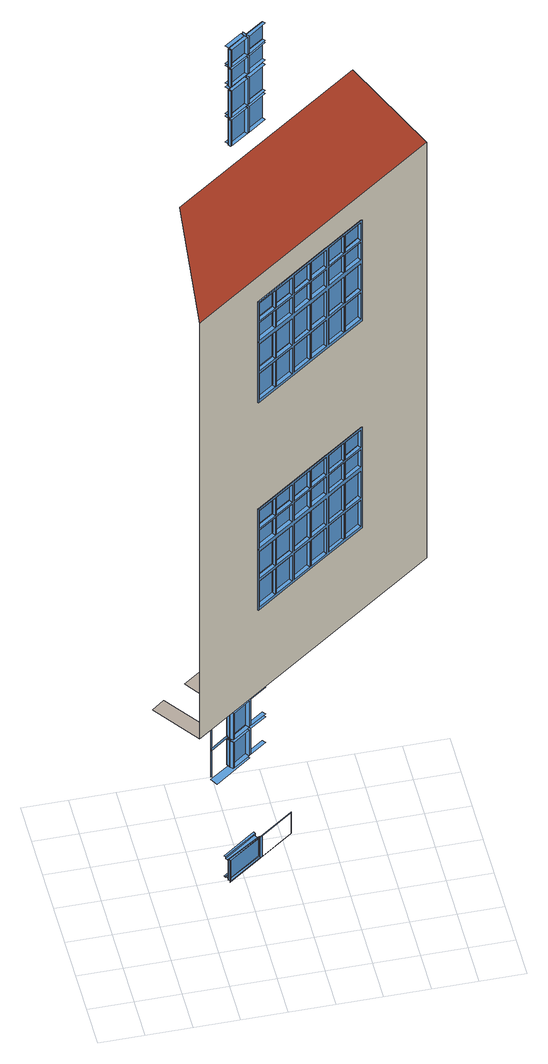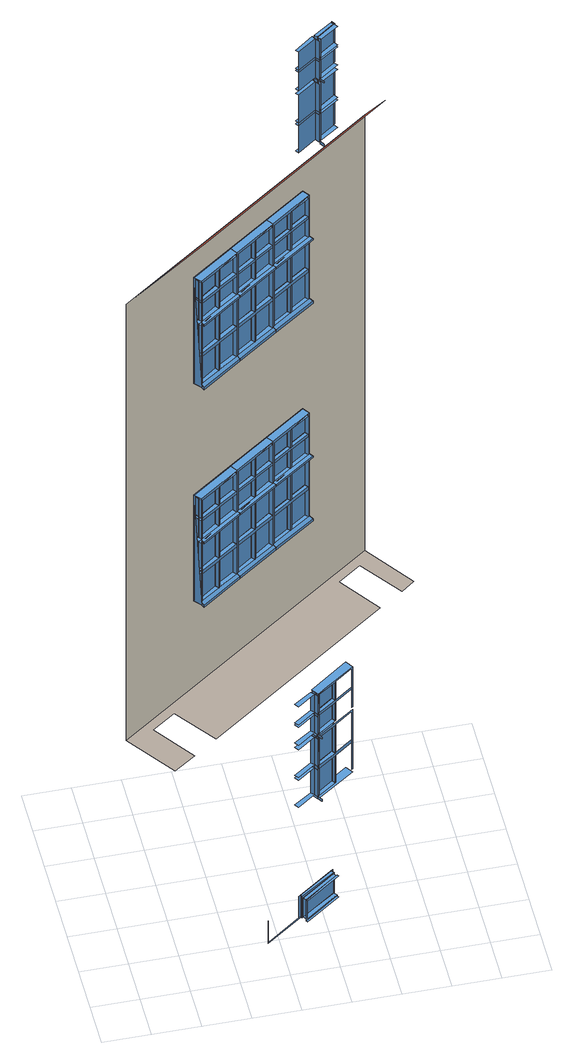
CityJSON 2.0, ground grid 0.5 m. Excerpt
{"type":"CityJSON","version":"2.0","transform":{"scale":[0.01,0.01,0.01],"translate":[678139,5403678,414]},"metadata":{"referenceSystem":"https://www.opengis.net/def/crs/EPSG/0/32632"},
"CityObjects":{
"building1":{"type":"Building","attributes":{"measuredHeight":14.04},"geometry":[{"type":"MultiSurface","lod":"3","boundaries":[[[0,1,2,3,4,5,6]],[[7,8,9,10,11,12,13]],[[14,15,16,17,1,0,18]],[[19,20,21,22,8,7,23]],[[24,25,26,27]],[[28,29,30,31]],[[32,33,34,35]],[[36,37,38,39]],[[38,29,28,39]],[[34,25,24,35]],[[40,41,42,43]],[[44,45,46,47]],[[48,49,50,51]],[[52,53,54,55]],[[54,45,44,55]],[[50,41,40,51]],[[56,38,37,57]],[[58,30,29,59]],[[60,26,25,61]],[[62,34,33,63]],[[64,54,53,65]],[[66,46,45,67]],[[68,42,41,69]],[[70,50,49,71]],[[72,73,74,75]],[[76,77,78,79]],[[74,80,81,75]],[[82,83,84,85]],[[86,81,80,87]],[[84,78,77,85]],[[88,73,74,89]],[[90,80,87,91]],[[92,83,84,93]],[[94,78,79,95]],[[96,97,98,99]],[[100,86,81,101]],[[102,75,72,103]],[[104,85,82,105]],[[106,76,77,107]],[[108,109,110,111,112,113,114,115,116,117,118,119,120,121]],[[122,123,124,125,126,127,128,129,130,131,132,133,134,135]],[[120,119,136,137,114,113,138,139]],[[132,131,140,141,126,125,142,143]],[[144,143,142,145]],[[116,137,136,117]],[[146,139,138,147]],[[128,141,140,129]],[[136,148,149,117]],[[146,150,151,139]],[[144,152,153,143]],[[140,154,155,129]],[[156,149,117,116]],[[150,157,147,146]],[[158,151,139,138]],[[148,159,137,136]],[[160,155,129,128]],[[152,161,145,144]],[[162,153,143,142]],[[154,163,141,140]],[[138,158,157,147]],[[116,156,159,137]],[[128,160,163,141]],[[142,162,161,145]],[[157,158,151,150]],[[148,151,158,159]],[[161,162,153,152]],[[156,149,148,159]],[[160,155,154,163]],[[154,153,162,163]],[[164,165,166,167]],[[122,135,168,169]],[[170,155,154,171]],[[172,151,150,173]],[[174,149,148,175]],[[176,153,152,177]],[[31,30,178,179]],[[180,181,37,36]],[[35,34,182,183]],[[184,185,33,32]],[[39,38,186,187]],[[188,189,29,28]],[[27,26,190,191]],[[192,193,25,24]],[[47,46,194,195]],[[51,50,196,197]],[[55,54,198,199]],[[43,42,200,201]],[[202,203,53,52]],[[204,205,49,48]],[[206,207,45,44]],[[208,209,41,40]],[[210,159,156,211]],[[212,157,158,213]],[[214,163,160,215]],[[216,161,162,217]],[[25,26,190,193]],[[38,29,189,186]],[[34,25,193,182]],[[29,30,178,189]],[[37,38,186,181]],[[33,34,182,185]],[[41,42,200,209]],[[54,45,207,198]],[[50,41,209,196]],[[45,46,194,207]],[[53,54,198,203]],[[49,50,196,205]],[[218,178,30,58]],[[219,182,34,62]],[[220,186,38,56]],[[221,190,26,60]],[[222,194,46,66]],[[223,196,50,70]],[[224,198,54,64]],[[225,200,42,68]],[[57,37,181,226]],[[59,29,189,227]],[[61,25,193,228]],[[63,33,185,229]],[[65,53,203,230]],[[67,45,207,231]],[[69,41,209,232]],[[71,49,205,233]],[[234,235,77,236]],[[237,238,72,239]],[[240,86,241,242]],[[243,85,244,245]],[[246,247,82,248]],[[249,75,250,251]],[[252,76,253,254]],[[255,256,81,257]],[[253,235,77,76]],[[241,256,81,86]],[[244,247,82,85]],[[250,238,72,75]],[[256,250,75,81]],[[235,244,85,77]],[[258,250,75,102]],[[107,77,235,259]],[[260,241,86,100]],[[101,81,256,261]],[[105,82,247,262]],[[263,253,76,106]],[[103,72,238,264]],[[265,244,85,104]],[[141,163,266,126]],[[147,157,267,112]],[[125,268,162,142]],[[113,269,158,138]],[[137,159,270,114]],[[115,271,156,116]],[[145,161,272,124]],[[127,273,160,128]],[[274,275,3,4]],[[276,277,16,17]],[[278,279,10,11]],[[280,281,21,22]],[[267,269,158,157]],[[269,270,159,158]],[[268,266,163,162]],[[266,273,160,163]],[[270,271,156,159]],[[272,268,162,161]],[[282,274,4,5]],[[283,276,17,1]],[[284,278,11,12]],[[285,280,22,8]],[[275,286,287,288,179,31,2,3]],[[277,289,290,291,191,27,15,16]],[[279,292,293,294,195,47,9,10]],[[281,295,296,297,201,43,20,21]],[[213,158,269,298]],[[299,267,157,212]],[[215,160,273,300]],[[301,270,159,210]],[[211,156,271,302]],[[303,266,163,214]],[[217,162,268,304]],[[305,272,161,216]],[[191,192,306,291]],[[179,188,307,288]],[[201,208,308,297]],[[195,206,309,294]],[[310,311,187,180]],[[28,39,187,311,312,313,307,188]],[[24,35,183,314,315,316,306,192]],[[317,314,183,184]],[[318,319,199,202]],[[320,321,197,204]],[[322,289,290,316,315,323,317,184,32,35,24,27,15,14]],[[2,1,283,286,287,313,312,324,310,180,36,39,28,31]],[[44,55,199,319,325,326,309,206]],[[40,51,197,321,327,328,308,208]],[[329,295,296,328,327,330,320,204,48,51,40,43,20,19]],[[9,8,285,292,293,326,325,331,318,202,52,55,44,47]],[[187,186,181,180]],[[179,178,189,188]],[[191,190,193,192]],[[183,182,185,184]],[[199,198,203,202]],[[195,194,207,206]],[[201,200,209,208]],[[197,196,205,204]],[[332,181,180,310]],[[178,333,288,179]],[[334,189,188,307]],[[186,335,311,187]],[[336,185,184,317]],[[190,337,291,191]],[[338,193,192,306]],[[182,339,314,183]],[[340,203,202,318]],[[194,341,294,195]],[[342,207,206,309]],[[198,343,319,199]],[[344,205,204,320]],[[200,345,297,201]],[[346,209,208,308]],[[196,347,321,197]],[[307,334,333,288]],[[310,332,335,311]],[[317,336,339,314]],[[306,338,337,291]],[[309,342,341,294]],[[318,340,343,319]],[[320,344,347,321]],[[308,346,345,297]],[[5,282,348,6]],[[322,14,18,349]],[[12,284,350,13]],[[329,19,23,351]],[[333,334,189,178]],[[186,189,334,335]],[[337,338,193,190]],[[332,181,186,335]],[[336,185,182,339]],[[182,193,338,339]],[[341,342,207,194]],[[198,207,342,343]],[[345,346,209,200]],[[340,203,198,343]],[[344,205,196,347]],[[196,209,346,347]],[[229,185,182,219]],[[227,189,178,218]],[[226,181,186,220]],[[228,193,190,221]],[[233,205,196,223]],[[231,207,194,222]],[[230,203,198,224]],[[232,209,200,225]],[[352,335,332,353]],[[354,333,334,355]],[[356,339,336,357]],[[358,337,338,359]],[[360,343,340,361]],[[362,341,342,363]],[[364,347,344,365]],[[366,345,346,367]],[[368,369,370,371]],[[372,373,374,375]],[[371,376,377,378,379,372,375,368]],[[377,380,381,376]],[[378,379,382,383]],[[380,383,382,381]],[[98,97,384,385],[383,382,381,380]],[[99,98,385,386]],[[387,384,97,96]],[[388,389,390,391]],[[392,393,394,395]],[[256,250,251,255]],[[242,241,256,255]],[[251,250,238,237]],[[245,244,247,246]],[[254,253,235,234]],[[235,244,245,234]],[[262,247,244,265]],[[264,238,250,258]],[[259,235,253,263]],[[261,256,241,260]],[[165,111,396,397]],[[110,123,398,399]],[[269,270,114,113]],[[114,270,271,115]],[[112,267,269,113]],[[126,266,273,127]],[[124,272,268,125]],[[268,266,126,125]],[[400,401,402,403]],[[404,405,406,407]],[[408,409,410,411]],[[412,413,414,415]],[[410,401,400,411]],[[414,405,404,415]],[[302,271,270,301]],[[298,269,267,299]],[[304,268,272,305]],[[300,273,266,303]],[[416,414,413,417]],[[418,402,401,419]],[[420,410,409,421]],[[422,406,405,423]],[[424,425,426,427]],[[426,428,429,427]],[[429,428,430,431]],[[432,433,434,435]],[[436,437,432,435]],[[434,433,438,439]],[[314,339,440,315]],[[288,333,441,287]],[[316,442,338,306]],[[313,443,334,307]],[[311,335,444,312]],[[324,445,332,310]],[[291,337,446,290]],[[323,447,336,317]],[[321,347,448,327]],[[294,341,449,293]],[[328,450,346,308]],[[326,451,342,309]],[[319,343,452,325]],[[331,453,340,318]],[[297,345,454,296]],[[330,455,344,320]],[[456,430,428,457]],[[458,426,425,459]],[[460,438,433,461]],[[462,432,437,463]],[[441,443,334,333]],[[443,444,335,334]],[[442,440,339,338]],[[440,447,336,339]],[[444,445,332,335]],[[446,442,338,337]],[[449,451,342,341]],[[451,452,343,342]],[[450,448,347,346]],[[448,455,344,347]],[[452,453,340,343]],[[454,450,346,345]],[[464,441,333,354]],[[465,444,335,352]],[[466,440,339,356]],[[467,446,337,358]],[[468,449,341,362]],[[469,452,343,360]],[[470,448,347,364]],[[471,454,345,366]],[[355,334,443,472]],[[357,336,447,473]],[[353,332,445,474]],[[359,338,442,475]],[[363,342,451,476]],[[365,344,455,477]],[[361,340,453,478]],[[367,346,450,479]],[[409,410,480,481]],[[401,402,482,483]],[[410,401,483,480]],[[414,405,484,485]],[[413,414,485,486]],[[405,406,487,484]],[[488,480,410,420]],[[489,482,402,418]],[[490,485,414,416]],[[491,487,406,422]],[[419,401,483,492]],[[421,409,481,493]],[[417,413,486,494]],[[423,405,484,495]],[[282,286,275,274]],[[283,289,277,276]],[[284,292,279,278]],[[285,295,281,280]],[[457,428,496,497]],[[459,425,498,499]],[[500,501,430,456]],[[502,503,432,462]],[[461,433,504,505]],[[506,507,438,460]],[[463,437,508,509]],[[510,511,426,458]],[[443,444,312,313]],[[312,444,445,324]],[[287,441,443,313]],[[315,440,447,323]],[[290,446,442,316]],[[442,440,315,316]],[[451,452,325,326]],[[325,452,453,331]],[[293,449,451,326]],[[327,448,455,330]],[[296,454,450,328]],[[450,448,327,328]],[[474,445,444,465]],[[472,443,441,464]],[[475,442,446,467]],[[473,447,440,466]],[[478,453,452,469]],[[476,451,449,468]],[[479,450,454,471]],[[477,455,448,470]],[[512,513,514,515]],[[514,516,517,515]],[[517,516,518,519]],[[520,521,522,523]],[[524,525,520,523]],[[522,521,526,527]],[[528,529,530,531]],[[530,532,533,531]],[[533,532,534,535]],[[536,537,538,539]],[[540,541,536,539]],[[538,537,542,543]],[[544,518,516,545]],[[546,514,513,547]],[[548,526,521,549]],[[550,520,525,551]],[[552,534,532,553]],[[554,530,529,555]],[[556,542,537,557]],[[558,536,541,559]],[[560,561,562,563],[564,565,566,387,96,99,386,567]],[[567,386,387,566]],[[568,569,516,517]],[[570,571,521,522]],[[572,573,513,512]],[[574,575,525,524]],[[576,577,532,533]],[[578,579,537,538]],[[580,581,529,528]],[[582,583,541,540]],[[519,518,584,585]],[[515,514,586,587]],[[523,520,588,589]],[[527,526,590,591]],[[535,534,592,593]],[[531,530,594,595]],[[539,536,596,597]],[[543,542,598,599]],[[513,514,586,573]],[[516,518,584,569]],[[514,516,569,586]],[[521,526,590,571]],[[525,520,588,575]],[[520,521,571,588]],[[529,530,594,581]],[[532,534,592,577]],[[530,532,577,594]],[[537,542,598,579]],[[541,536,596,583]],[[536,537,579,596]],[[545,516,569,600]],[[547,513,573,601]],[[602,584,518,544]],[[603,588,520,550]],[[549,521,571,604]],[[605,590,526,548]],[[551,525,575,606]],[[607,586,514,546]],[[553,532,577,608]],[[555,529,581,609]],[[610,592,534,552]],[[611,596,536,558]],[[557,537,579,612]],[[613,598,542,556]],[[559,541,583,614]],[[615,594,530,554]],[[616,617,618,619,620,621,622,623,624,625,626,627]],[[628,629,630,631]],[[632,277,276,633]],[[634,275,274,635]],[[636,281,280,637]],[[638,279,278,639]],[[635,274,282,640]],[[633,276,283,641]],[[639,278,284,642]],[[637,280,285,643]],[[519,289,277,632,644,645,646,585]],[[527,286,275,634,647,648,649,591]],[[535,295,281,636,650,651,652,593]],[[543,292,279,638,653,654,655,599]],[[527,286,283,641,647,648,656,657,658,659,574,524,523,522]],[[519,289,322,660,644,645,661,662,663,664,572,512,515,517]],[[543,292,285,643,653,654,665,666,667,668,582,540,539,538]],[[535,295,329,669,650,651,670,671,672,673,580,528,531,533]],[[517,515,587,674,662,661,675,568]],[[522,523,589,676,657,656,677,570]],[[533,531,595,678,671,670,679,576]],[[538,539,597,680,666,665,681,578]],[[585,568,675,646]],[[664,674,587,572]],[[591,570,677,649]],[[659,676,589,574]],[[593,576,679,652]],[[673,678,595,580]],[[599,578,681,655]],[[668,680,597,582]],[[587,586,573,572]],[[585,584,569,568]],[[591,590,571,570]],[[589,588,575,574]],[[595,594,581,580]],[[593,592,577,576]],[[599,598,579,578]],[[597,596,583,582]],[[682,569,568,675]],[[584,683,646,585]],[[586,684,674,587]],[[685,573,572,664]],[[686,571,570,677]],[[687,575,574,659]],[[588,688,676,589]],[[590,689,649,591]],[[690,577,576,679]],[[592,691,652,593]],[[594,692,678,595]],[[693,581,580,673]],[[694,579,578,681]],[[695,583,582,668]],[[596,696,680,597]],[[598,697,655,599]],[[675,682,683,646]],[[664,685,684,674]],[[659,687,688,676]],[[677,686,689,649]],[[679,690,691,652]],[[673,693,692,678]],[[668,695,696,680]],[[681,694,697,655]],[[660,322,349,698]],[[699,348,282,640]],[[586,569,682,684]],[[588,571,686,688]],[[594,577,690,692]],[[596,579,694,696]],[[683,682,569,584]],[[685,573,586,684]],[[689,686,571,590]],[[687,575,588,688]],[[691,690,577,592]],[[693,581,594,692]],[[697,694,579,598]],[[695,583,596,696]],[[669,329,351,700]],[[701,350,284,642]],[[600,569,584,602]],[[601,573,586,607]],[[604,571,590,605]],[[606,575,588,603]],[[608,577,592,610]],[[609,581,594,615]],[[612,579,598,613]],[[614,583,596,611]],[[702,683,682,703]],[[704,684,685,705]],[[706,689,686,707]],[[708,688,687,709]],[[710,691,690,711]],[[712,692,693,713]],[[714,697,694,715]],[[716,696,695,717]],[[699,718,719,698,349,18,0,6,348],[720,721,706,707],[722,723,708,709],[550,551,606,603],[605,548,549,604],[218,58,59,227],[56,57,226,220],[474,465,352,353],[472,464,354,355],[473,466,356,357],[358,359,475,467],[60,61,228,221],[229,219,62,63],[601,607,546,547],[544,545,600,602],[702,703,724,725],[726,727,704,705],[728,729,730,731],[732,733,734,735],[736,737,738,739],[740,741,742,743],[744,745,746,747],[748,749,750,751],[752,753,754,755],[756,757,758,759]],[[701,760,761,700,351,23,7,13,350],[762,763,714,715],[764,765,716,717],[558,559,614,611],[613,556,557,612],[222,66,67,231],[64,65,230,224],[478,469,360,361],[476,468,362,363],[477,470,364,365],[366,367,479,471],[68,69,232,225],[233,223,70,71],[609,615,554,555],[552,553,608,610],[710,711,766,767],[768,769,712,713],[770,771,772,773],[774,775,776,777],[778,779,780,781],[782,783,784,785],[786,787,788,789],[790,791,792,793],[794,795,796,797],[798,799,800,801]],[[629,628,627,626],[718,699,348,6,0,18,719],[760,701,350,13,23,761]],[[661,802,682,675]],[[663,803,685,664]],[[658,804,687,659]],[[656,805,686,677]],[[670,806,690,679]],[[672,807,693,673]],[[667,808,695,668]],[[665,809,694,681]],[[646,683,810,645]],[[674,684,811,662]],[[676,688,812,657]],[[649,689,813,648]],[[652,691,814,651]],[[678,692,815,671]],[[680,696,816,666]],[[655,697,817,654]],[[810,802,682,683]],[[811,803,685,684]],[[813,805,686,689]],[[802,811,684,682]],[[812,804,687,688]],[[805,812,688,686]],[[814,806,690,691]],[[815,807,693,692]],[[817,809,694,697]],[[806,815,692,690]],[[816,808,695,696]],[[809,816,696,694]],[[727,811,684,704]],[[703,682,802,724]],[[725,810,683,702]],[[709,687,804,722]],[[707,686,805,720]],[[721,813,689,706]],[[705,685,803,726]],[[723,812,688,708]],[[769,815,692,712]],[[711,690,806,766]],[[767,814,691,710]],[[717,695,808,764]],[[715,694,809,762]],[[763,817,697,714]],[[713,693,807,768]],[[765,816,696,716]],[[641,644,632,633]],[[647,640,635,634]],[[643,650,636,637]],[[653,642,639,638]],[[645,810,802,661]],[[662,811,803,663]],[[657,812,804,658]],[[648,813,805,656]],[[651,814,806,670]],[[671,815,807,672]],[[666,816,808,667]],[[654,817,809,665]],[[802,811,662,661]],[[805,812,657,656]],[[806,815,671,670]],[[809,816,666,665]],[[726,803,811,727]],[[724,802,810,725]],[[720,805,813,721]],[[722,804,812,723]],[[768,807,815,769]],[[766,806,814,767]],[[762,809,817,763]],[[764,808,816,765]],[[644,660,698,818,641]],[[650,669,700,819,643]],[[820,821,822,823]],[[824,825,820,823]],[[826,827,828,829]],[[830,831,832,833]],[[828,831,830,829]],[[822,821,834,835]],[[836,837,838,839]],[[840,841,836,839]],[[842,843,844,845]],[[846,847,848,849]],[[844,847,846,845]],[[838,837,850,851]],[[729,834,821,730]],[[758,828,827,759]],[[752,832,831,753]],[[732,820,825,733]],[[771,850,837,772]],[[800,844,843,801]],[[794,848,847,795]],[[774,836,841,775]],[[852,853,821,822]],[[823,820,854,855]],[[856,857,827,826]],[[835,834,858,859]],[[829,828,860,861]],[[862,863,831,830]],[[833,832,864,865]],[[866,867,825,824]],[[868,869,837,838]],[[839,836,870,871]],[[872,873,843,842]],[[851,850,874,875]],[[845,844,876,877]],[[878,879,847,846]],[[849,848,880,881]],[[882,883,841,840]],[[825,820,854,867]],[[821,834,858,853]],[[831,832,864,863]],[[827,828,860,857]],[[820,821,853,854]],[[828,831,863,860]],[[841,836,870,883]],[[837,850,874,869]],[[847,848,880,879]],[[843,844,876,873]],[[836,837,869,870]],[[844,847,879,876]],[[730,821,853,731]],[[733,825,867,734]],[[757,860,828,758]],[[735,854,820,732]],[[759,827,857,756]],[[753,831,863,754]],[[755,864,832,752]],[[728,858,834,729]],[[772,837,869,773]],[[775,841,883,776]],[[799,876,844,800]],[[777,870,836,774]],[[801,843,873,798]],[[795,847,879,796]],[[797,880,848,794]],[[770,874,850,771]],[[884,632,633,885]],[[886,634,635,887]],[[888,636,637,889]],[[890,638,639,891]],[[885,633,641,892]],[[887,635,640,893]],[[889,637,643,894]],[[891,639,642,895]],[[835,647,634,886,896,897,898,859]],[[833,644,632,884,899,900,901,865]],[[851,653,638,890,902,903,904,875]],[[849,650,636,888,905,906,907,881]],[[833,644,660,908,899,900,909,910,911,912,856,826,829,830]],[[835,647,641,892,896,897,913,914,915,916,866,824,823,822]],[[849,650,669,917,905,906,918,919,920,921,872,842,845,846]],[[851,653,643,894,902,903,922,923,924,925,882,840,839,838]],[[822,823,855,926,914,913,927,852]],[[830,829,861,928,910,909,929,862]],[[838,839,871,930,923,922,931,868]],[[846,845,877,932,919,918,933,878]],[[916,926,855,866]],[[859,852,927,898]],[[865,862,929,901]],[[912,928,861,856]],[[925,930,871,882]],[[875,868,931,904]],[[881,878,933,907]],[[921,932,877,872]],[[861,860,857,856]],[[865,864,863,862]],[[859,858,853,852]],[[855,854,867,866]],[[877,876,873,872]],[[881,880,879,878]],[[875,874,869,868]],[[871,870,883,882]],[[934,853,852,927]],[[854,935,926,855]],[[858,936,898,859]],[[937,857,856,912]],[[864,938,901,865]],[[939,863,862,929]],[[860,940,928,861]],[[941,867,866,916]],[[942,869,868,931]],[[870,943,930,871]],[[874,944,904,875]],[[945,873,872,921]],[[880,946,907,881]],[[947,879,878,933]],[[876,948,932,877]],[[949,883,882,925]],[[916,941,935,926]],[[929,939,938,901]],[[912,937,940,928]],[[927,934,936,898]],[[925,949,943,930]],[[933,947,946,907]],[[921,945,948,932]],[[931,942,944,904]],[[941,867,854,935]],[[718,699,640,893]],[[860,863,939,940]],[[908,660,698,719]],[[937,857,860,940]],[[854,853,934,935]],[[949,883,870,943]],[[760,701,642,895]],[[876,879,947,948]],[[917,669,700,761]],[[945,873,876,948]],[[870,869,942,943]],[[936,934,853,858]],[[938,939,863,864]],[[944,942,869,874]],[[946,947,879,880]],[[734,867,854,735]],[[731,853,858,728]],[[756,857,860,757]],[[754,863,864,755]],[[776,883,870,777]],[[773,869,874,770]],[[798,873,876,799]],[[796,879,880,797]],[[742,936,934,743]],[[738,935,941,739]],[[746,940,937,747]],[[748,938,939,749]],[[784,944,942,785]],[[780,943,949,781]],[[788,948,945,789]],[[790,946,947,791]],[[926,935,950,914]],[[915,951,941,916]],[[913,952,934,927]],[[909,953,939,929]],[[901,938,954,900]],[[911,955,937,912]],[[928,940,956,910]],[[898,936,957,897]],[[930,943,958,923]],[[924,959,949,925]],[[922,960,942,931]],[[918,961,947,933]],[[907,946,962,906]],[[920,963,945,921]],[[932,948,964,919]],[[904,944,965,903]],[[950,951,941,935]],[[953,956,940,939]],[[957,952,934,936]],[[956,955,937,940]],[[954,953,939,938]],[[952,950,935,934]],[[958,959,949,943]],[[961,964,948,947]],[[965,960,942,944]],[[964,963,945,948]],[[962,961,947,946]],[[960,958,943,942]],[[741,957,936,742]],[[737,950,935,738]],[[745,956,940,746]],[[751,954,938,748]],[[783,965,944,784]],[[779,958,943,780]],[[787,964,948,788]],[[793,962,946,790]],[[739,941,951,736]],[[743,934,952,740]],[[749,939,953,750]],[[747,937,955,744]],[[781,949,959,778]],[[785,942,960,782]],[[791,947,961,792]],[[789,945,963,786]],[[910,956,955,911]],[[900,954,953,909]],[[953,956,910,909]],[[914,950,951,915]],[[952,950,914,913]],[[897,957,952,913]],[[919,964,963,920]],[[906,962,961,918]],[[736,951,950,737]],[[744,955,956,745]],[[740,952,957,741]],[[750,953,954,751]],[[778,959,958,779]],[[786,963,964,787]],[[782,960,965,783]],[[792,961,962,793]],[[719,718,893]],[[761,760,895]]],"semantics":{"surfaces":[{"type":"Window","@cityeditor:layer":"Unclassified.LoD3","frameMaterialClass":"Wood","frameMaterialName":"PaintedWood","paneMaterialClass":"Glass","frameMaterialUncertainty":0.3},{"type":"OuterCeilingSurface","klumMaterialClass":"Plaster","klumMaterialIndex":"I202","materialUncertainty":0.3},{"type":"RoofSurface","klumMaterialClass":"Ceramic","klumMaterialIndex":"D201","materialUncertainty":0.3},{"type":"WallSurface","klumMaterialClass":"Plaster","klumMaterialIndex":"I202","materialUncertainty":0.3}],"values":[0,0,0,0,0,0,0,0,0,0,0,0,0,0,0,0,0,0,0,0,0,0,0,0,0,0,0,0,0,0,0,0,0,0,0,0,0,0,0,0,0,0,0,0,0,0,0,0,0,0,0,0,0,0,0,0,0,0,0,0,0,0,0,0,0,0,0,0,0,0,0,0,0,0,0,0,0,0,0,0,0,0,0,0,0,0,0,0,0,0,0,0,0,0,0,0,0,0,0,0,0,0,0,0,0,0,0,0,0,0,0,0,0,0,0,0,0,0,0,0,0,0,0,0,0,0,0,0,0,0,0,0,0,0,0,0,0,0,0,0,0,0,0,0,0,0,0,0,0,0,0,0,0,0,0,0,0,0,0,0,0,0,0,0,0,0,0,0,0,0,0,0,0,0,0,0,0,0,0,0,0,0,0,0,0,0,0,0,0,0,0,0,0,0,0,0,0,0,0,0,0,0,0,0,0,0,0,0,0,0,0,0,0,0,0,0,0,0,0,0,0,0,0,0,0,0,0,0,0,0,0,0,0,0,0,0,0,0,0,0,0,0,0,0,0,0,0,0,0,0,0,0,0,0,0,0,0,0,0,0,0,0,0,0,0,0,0,0,0,0,0,0,0,0,0,0,0,0,0,0,0,0,0,0,0,0,0,0,0,0,0,0,0,0,0,0,0,0,0,0,0,0,0,0,0,0,0,0,0,0,0,0,0,0,0,0,0,0,0,0,0,0,0,0,0,0,0,0,0,0,0,0,0,0,0,0,0,0,0,0,0,0,0,0,0,0,0,0,0,0,0,0,0,0,0,0,0,0,0,0,0,0,0,0,0,0,0,0,0,0,0,0,0,0,0,0,0,0,0,0,0,0,0,0,0,0,0,0,0,0,0,0,0,0,0,0,0,0,0,0,0,0,0,0,0,0,0,0,0,0,0,0,0,0,0,0,0,0,0,0,0,0,0,0,0,0,0,0,0,0,0,0,0,0,0,0,0,0,0,0,0,0,0,0,0,0,0,0,0,0,0,0,0,0,0,0,0,0,0,0,0,0,0,0,0,0,0,0,1,2,0,0,0,0,0,0,0,0,0,0,0,0,0,0,0,0,0,0,0,0,0,0,0,0,0,0,0,0,0,0,0,0,0,0,0,0,0,0,0,0,0,0,0,0,0,0,0,0,0,0,0,0,0,0,0,0,0,0,0,0,0,0,0,0,0,0,0,0,0,0,0,0,0,0,0,0,0,0,0,0,0,0,0,0,0,0,0,0,0,0,0,0,0,0,3,0,0,0,0,0,0,0,0,0,0,0,0,0,0,0,0,0,0,0,0,0,0,0,0,0,0,0,0,0,0,0,0,0,0,0,0,0,0,0,0,0,0,0,0,0,0,0,0,0,0,0,0,0,0,0,0,0,0,0,0,0,0,0,0,0,0,0,0,0,0,0,0,0,0,0,0,0,0,0,0,0,0,0,0,0,0,0,0,0,0,0,0,0,0,0,0,0,0,0,0,0,0,0,0,0,0,0,0,0,0,0,0,0,0,0,0,0,0,0,0,0,0,0,0,0,0,0,0,0,0,0,0,0,0,0,0,0,0,0,0,0,0,0,0,0,0,0,0,0,0,0,0,0,0,0,0,0,0,0,0,0,0,0,0,0,0,0,0,0,0,0,0,0,0,0,0,0,0,0,0,0,0,0,0,0,0,0,0,0,0,0,0,0,0,0,0,0,0,0,0,0,0,0,0,0,0,0,0,0,0,0,0,0,0,0,0,0,0,0,0,0,0,0,0,0,0,0,0,0,0,0,0,0,0,0,0,0,0,0,0,0,0,0,0,0,0,0,0,0,0,0,0,0,0,0,0,0,0,0,0,0,0,0,0,0,0,0,0,0,0,0,0,0,0,0,0,0,0,0,0,0,0,0,0,0,0,0,0]}}]}
},
"vertices":[
[148,78,850],[143,85,850],[143,85,767],[140,89,766],[140,89,763],[143,85,763],[148,78,763],[148,78,552],[143,85,552],[143,85,469],[140,89,468],[140,89,465],[143,85,465],[148,78,465],[143,85,908],[143,85,852],[140,89,852],[140,89,850],[148,78,908],[143,85,610],[143,85,554],[140,89,554],[140,89,552],[148,78,610],[144,86,877],[147,83,877],[147,83,852],[144,86,852],[144,86,804],[147,83,804],[147,83,767],[144,86,767],[144,86,905],[147,83,905],[147,83,880],[144,86,880],[144,86,846],[147,83,846],[147,83,808],[144,86,808],[144,86,579],[147,83,579],[147,83,554],[144,86,554],[144,86,506],[147,83,506],[147,83,469],[144,86,469],[144,86,607],[147,83,607],[147,83,582],[144,86,582],[144,86,548],[147,83,548],[147,83,510],[144,86,510],[149,79,808],[149,79,846],[149,79,767],[149,79,804],[149,79,852],[149,79,877],[149,79,880],[149,79,905],[149,79,510],[149,79,548],[149,79,469],[149,79,506],[149,79,554],[149,79,579],[149,79,582],[149,79,607],[134,152,1205],[133,151,1205],[133,151,1180],[134,152,1180],[134,152,1067],[134,152,1104],[133,151,1104],[133,151,1067],[133,151,1177],[134,152,1177],[134,152,1146],[133,151,1146],[133,151,1108],[134,152,1108],[134,152,1152],[133,151,1152],[135,148,1205],[135,148,1180],[135,148,1177],[135,148,1152],[135,148,1146],[135,148,1108],[135,148,1104],[135,148,1067],[135,148,12],[133,150,12],[133,150,41],[135,148,41],[136,149,1152],[136,149,1177],[136,149,1180],[136,149,1205],[136,149,1108],[136,149,1146],[136,149,1067],[136,149,1104],[113,143,171],[113,143,253],[154,172,253],[154,172,171],[153,171,171],[153,171,208],[153,171,212],[153,171,250],[134,158,250],[133,157,250],[114,143,250],[114,143,212],[114,143,208],[114,143,171],[154,172,311],[154,172,256],[153,171,256],[153,171,281],[153,171,284],[153,171,309],[134,158,309],[133,157,309],[114,143,309],[114,143,284],[114,143,281],[114,143,256],[113,143,256],[113,143,311],[133,157,212],[134,158,212],[134,158,208],[133,157,208],[133,157,284],[134,158,284],[134,158,281],[133,157,281],[133,157,256],[134,158,256],[133,157,171],[134,158,171],[135,153,212],[135,153,250],[135,153,171],[135,153,208],[135,153,256],[135,153,281],[135,153,284],[135,153,309],[136,154,250],[136,154,171],[136,154,208],[136,154,212],[136,154,309],[136,154,256],[136,154,281],[136,154,284],[113,143,167],[154,172,167],[159,165,167],[118,135,167],[118,135,311],[159,165,311],[138,150,309],[138,150,284],[138,150,208],[138,150,171],[138,150,250],[138,150,212],[138,150,281],[138,150,256],[167,97,767],[164,100,767],[164,100,846],[167,97,846],[167,97,880],[164,100,880],[164,100,905],[167,97,905],[167,97,808],[164,100,808],[164,100,804],[167,97,804],[167,97,852],[164,100,852],[164,100,877],[167,97,877],[167,97,469],[164,100,469],[167,97,582],[164,100,582],[167,97,510],[164,100,510],[167,97,554],[164,100,554],[164,100,548],[167,97,548],[164,100,607],[167,97,607],[164,100,506],[167,97,506],[164,100,579],[167,97,579],[139,150,212],[139,150,250],[139,150,171],[139,150,208],[139,150,284],[139,150,309],[139,150,256],[139,150,281],[169,93,767],[169,93,880],[169,93,808],[169,93,852],[169,93,469],[169,93,582],[169,93,510],[169,93,554],[169,93,846],[169,93,804],[169,93,877],[169,93,905],[169,93,548],[169,93,506],[169,93,579],[169,93,607],[151,170,1104],[153,166,1104],[131,156,1104],[151,170,1205],[153,166,1205],[131,156,1205],[131,156,1152],[153,166,1152],[151,170,1152],[131,156,1108],[153,166,1108],[151,170,1108],[151,170,1146],[153,166,1146],[131,156,1146],[131,156,1180],[153,166,1180],[151,170,1180],[131,156,1067],[153,166,1067],[151,170,1067],[151,170,1177],[153,166,1177],[131,156,1177],[156,163,1180],[156,163,1104],[156,163,1152],[156,163,1177],[156,163,1146],[156,163,1067],[156,163,1205],[156,163,1108],[155,168,284],[155,168,171],[155,168,281],[155,168,208],[155,168,212],[155,168,250],[155,168,256],[155,168,309],[184,120,763],[184,120,766],[184,120,850],[184,120,852],[184,120,465],[184,120,468],[184,120,552],[184,120,554],[186,116,763],[186,116,850],[186,116,465],[186,116,552],[186,116,767],[185,115,767],[165,101,767],[186,116,852],[185,115,852],[165,101,852],[186,116,469],[185,115,469],[165,101,469],[186,116,554],[185,115,554],[165,101,554],[158,164,208],[158,164,171],[158,164,309],[158,164,212],[158,164,250],[158,164,284],[158,164,281],[158,164,256],[165,101,877],[165,101,804],[165,101,579],[165,101,506],[165,101,846],[165,101,808],[185,115,808],[185,115,804],[165,101,880],[185,115,880],[185,115,877],[165,101,905],[165,101,548],[165,101,510],[165,101,607],[165,101,582],[186,116,908],[185,115,905],[185,115,846],[185,115,510],[185,115,506],[185,115,582],[185,115,579],[186,116,610],[185,115,607],[185,115,548],[168,98,846],[168,98,767],[168,98,804],[168,98,808],[168,98,905],[168,98,852],[168,98,877],[168,98,880],[168,98,548],[168,98,469],[168,98,506],[168,98,510],[168,98,607],[168,98,554],[168,98,579],[168,98,582],[191,109,763],[191,109,908],[191,109,465],[191,109,610],[170,94,808],[170,94,846],[170,94,767],[170,94,804],[170,94,880],[170,94,905],[170,94,852],[170,94,877],[170,94,510],[170,94,548],[170,94,469],[170,94,506],[170,94,582],[170,94,607],[170,94,554],[170,94,579],[168,181,41],[167,183,41],[130,156,41],[131,154,41],[131,154,12],[130,156,12],[167,183,12],[168,181,12],[131,154,39],[167,180,39],[167,180,13],[131,154,13],[170,176,39],[134,150,39],[134,150,13],[170,176,13],[171,176,12],[171,176,41],[172,174,41],[172,174,12],[152,171,1063],[152,171,1067],[149,175,1066],[149,175,1063],[152,171,1150],[152,171,1152],[149,175,1152],[149,175,1150],[151,176,170],[151,176,167],[151,176,255],[151,176,253],[153,172,1104],[156,168,1104],[156,168,1067],[153,172,1067],[153,172,1177],[156,168,1177],[156,168,1152],[153,172,1152],[153,172,1146],[156,168,1146],[156,168,1108],[153,172,1108],[153,172,1205],[156,168,1205],[156,168,1180],[153,172,1180],[158,164,1180],[158,164,1205],[158,164,1067],[158,164,1104],[158,164,1108],[158,164,1146],[158,164,1152],[158,164,1177],[155,173,309],[157,169,309],[157,169,284],[155,173,284],[157,169,281],[155,173,281],[157,169,256],[155,173,256],[157,169,212],[157,169,208],[155,173,208],[155,173,212],[155,173,250],[157,169,250],[157,169,171],[155,173,171],[188,112,880],[188,112,767],[188,112,877],[188,112,804],[188,112,808],[188,112,846],[188,112,852],[188,112,905],[188,112,582],[188,112,469],[188,112,579],[188,112,506],[188,112,510],[188,112,548],[188,112,554],[188,112,607],[160,166,256],[160,166,281],[160,166,284],[160,166,309],[160,166,171],[160,166,208],[160,166,212],[160,166,250],[190,108,767],[190,108,808],[190,108,880],[190,108,852],[190,108,469],[190,108,510],[190,108,582],[190,108,554],[190,108,804],[190,108,905],[190,108,846],[190,108,877],[190,108,506],[190,108,607],[190,108,548],[190,108,579],[176,182,1108],[176,182,1146],[176,182,1067],[176,182,1104],[176,182,1177],[176,182,1180],[176,182,1205],[176,182,1152],[178,179,1108],[178,179,1067],[178,179,1180],[178,179,1152],[178,179,1104],[178,179,1146],[178,179,1205],[178,179,1177],[176,183,281],[179,179,281],[176,183,309],[179,179,309],[179,179,256],[176,183,256],[179,179,212],[176,183,212],[176,183,208],[179,179,208],[179,179,171],[176,183,171],[176,183,250],[179,179,250],[179,179,284],[176,183,284],[187,117,905],[190,113,905],[190,113,880],[187,117,880],[190,113,877],[187,117,877],[190,113,852],[187,117,852],[190,113,808],[190,113,804],[187,117,804],[187,117,808],[187,117,846],[190,113,846],[190,113,767],[187,117,767],[187,117,607],[190,113,607],[190,113,582],[187,117,582],[190,113,579],[187,117,579],[190,113,554],[187,117,554],[190,113,510],[190,113,506],[187,117,506],[187,117,510],[187,117,548],[190,113,548],[190,113,469],[187,117,469],[193,110,852],[193,110,877],[193,110,880],[193,110,905],[193,110,767],[193,110,804],[193,110,808],[193,110,846],[193,110,554],[193,110,579],[193,110,582],[193,110,607],[193,110,469],[193,110,506],[193,110,510],[193,110,548],[211,202,42],[134,147,42],[134,147,11],[211,202,11],[210,201,41],[210,201,12],[174,175,12],[174,175,41],[207,131,877],[210,128,877],[207,131,804],[210,128,804],[207,131,905],[210,128,905],[207,131,846],[210,128,846],[207,131,579],[210,128,579],[207,131,506],[210,128,506],[207,131,607],[210,128,607],[207,131,548],[210,128,548],[210,128,852],[207,131,852],[210,128,880],[207,131,880],[210,128,808],[207,131,808],[210,128,767],[207,131,767],[210,128,554],[207,131,554],[210,128,582],[207,131,582],[210,128,510],[207,131,510],[210,128,469],[207,131,469],[212,124,877],[212,124,905],[212,124,852],[212,124,808],[212,124,804],[212,124,767],[212,124,846],[212,124,880],[212,124,579],[212,124,607],[212,124,554],[212,124,510],[212,124,506],[212,124,469],[212,124,548],[212,124,582],[37,77,348],[51,88,348],[83,44,348],[108,62,348],[77,106,348],[273,247,348],[305,203,348],[330,221,348],[299,265,348],[322,281,348],[359,229,348],[74,25,348],[74,25,945],[359,229,945],[288,257,1038],[71,102,1038],[227,151,852],[227,151,850],[227,151,766],[227,151,763],[227,151,554],[227,151,552],[227,151,468],[227,151,465],[229,147,763],[229,147,850],[229,147,465],[229,147,552],[229,147,852],[228,146,852],[208,132,852],[229,147,767],[228,146,767],[208,132,767],[229,147,554],[228,146,554],[208,132,554],[229,147,469],[228,146,469],[208,132,469],[228,146,804],[228,146,808],[228,146,846],[208,132,846],[229,147,908],[228,146,877],[228,146,880],[228,146,905],[208,132,905],[228,146,506],[228,146,510],[228,146,548],[208,132,548],[229,147,610],[228,146,579],[228,146,582],[228,146,607],[208,132,607],[208,132,880],[208,132,877],[208,132,808],[208,132,804],[208,132,582],[208,132,579],[208,132,510],[208,132,506],[211,129,877],[211,129,852],[211,129,880],[211,129,905],[211,129,804],[211,129,846],[211,129,808],[211,129,767],[211,129,579],[211,129,554],[211,129,582],[211,129,607],[211,129,506],[211,129,548],[211,129,510],[211,129,469],[234,140,908],[234,140,763],[234,140,610],[234,140,465],[214,125,852],[214,125,877],[214,125,880],[214,125,905],[214,125,767],[214,125,804],[214,125,808],[214,125,846],[214,125,554],[214,125,579],[214,125,582],[214,125,607],[214,125,469],[214,125,506],[214,125,510],[214,125,548],[278,171,763],[278,171,908],[233,139,804],[233,139,767],[233,139,846],[233,139,808],[233,139,877],[233,139,852],[233,139,905],[233,139,880],[255,155,767],[236,141,767],[236,141,804],[255,155,804],[236,141,808],[236,141,846],[255,155,846],[255,155,808],[276,170,846],[276,170,808],[257,156,808],[257,156,846],[276,170,804],[276,170,767],[257,156,767],[257,156,804],[276,170,905],[276,170,880],[257,156,880],[257,156,905],[257,156,852],[257,156,877],[276,170,877],[276,170,852],[236,141,852],[236,141,877],[255,155,877],[255,155,852],[255,155,905],[255,155,880],[236,141,880],[236,141,905],[278,171,465],[278,171,610],[233,139,506],[233,139,469],[233,139,548],[233,139,510],[233,139,579],[233,139,554],[233,139,607],[233,139,582],[255,155,469],[236,141,469],[236,141,506],[255,155,506],[236,141,510],[236,141,548],[255,155,548],[255,155,510],[276,170,548],[276,170,510],[257,156,510],[257,156,548],[276,170,506],[276,170,469],[257,156,469],[257,156,506],[276,170,607],[276,170,582],[257,156,582],[257,156,607],[257,156,554],[257,156,579],[276,170,579],[276,170,554],[236,141,554],[236,141,579],[255,155,579],[255,155,554],[255,155,607],[255,155,582],[236,141,582],[236,141,607],[231,143,877],[231,143,905],[231,143,846],[231,143,804],[231,143,579],[231,143,607],[231,143,548],[231,143,506],[231,143,852],[231,143,880],[231,143,808],[231,143,767],[231,143,554],[231,143,582],[231,143,510],[231,143,469],[234,140,850],[234,140,552],[233,144,808],[233,144,804],[230,148,804],[230,148,808],[230,148,846],[233,144,846],[230,148,905],[233,144,905],[233,144,880],[230,148,880],[230,148,877],[233,144,877],[233,144,852],[230,148,852],[233,144,767],[230,148,767],[233,144,510],[233,144,506],[230,148,506],[230,148,510],[230,148,548],[233,144,548],[230,148,607],[233,144,607],[233,144,582],[230,148,582],[230,148,579],[233,144,579],[233,144,554],[230,148,554],[233,144,469],[230,148,469],[250,162,804],[253,158,804],[253,158,808],[250,162,808],[250,162,905],[253,158,905],[253,158,767],[250,162,767],[253,158,880],[250,162,880],[250,162,877],[253,158,877],[253,158,852],[250,162,852],[250,162,846],[253,158,846],[250,162,506],[253,158,506],[253,158,510],[250,162,510],[250,162,607],[253,158,607],[253,158,469],[250,162,469],[253,158,582],[250,162,582],[250,162,579],[253,158,579],[253,158,554],[250,162,554],[250,162,548],[253,158,548],[270,182,852],[270,182,850],[270,182,766],[270,182,763],[270,182,554],[270,182,552],[270,182,468],[270,182,465],[272,178,850],[272,178,763],[272,178,552],[272,178,465],[272,178,767],[271,177,767],[251,163,767],[272,178,852],[271,177,852],[251,163,852],[272,178,469],[271,177,469],[251,163,469],[272,178,554],[271,177,554],[251,163,554],[272,178,908],[271,177,877],[271,177,880],[271,177,905],[251,163,905],[271,177,804],[271,177,808],[271,177,846],[251,163,846],[272,178,610],[271,177,579],[271,177,582],[271,177,607],[251,163,607],[271,177,506],[271,177,510],[271,177,548],[251,163,548],[251,163,808],[251,163,804],[251,163,880],[251,163,877],[251,163,510],[251,163,506],[251,163,582],[251,163,579],[254,159,804],[254,159,808],[254,159,767],[254,159,905],[254,159,852],[254,159,877],[254,159,880],[254,159,846],[254,159,506],[254,159,510],[254,159,469],[254,159,607],[254,159,554],[254,159,579],[254,159,582],[254,159,548],[274,174,808],[274,174,846],[274,174,804],[274,174,877],[274,174,852],[274,174,905],[274,174,880],[274,174,767],[274,174,510],[274,174,548],[274,174,506],[274,174,579],[274,174,554],[274,174,607],[274,174,582],[274,174,469]
]}
